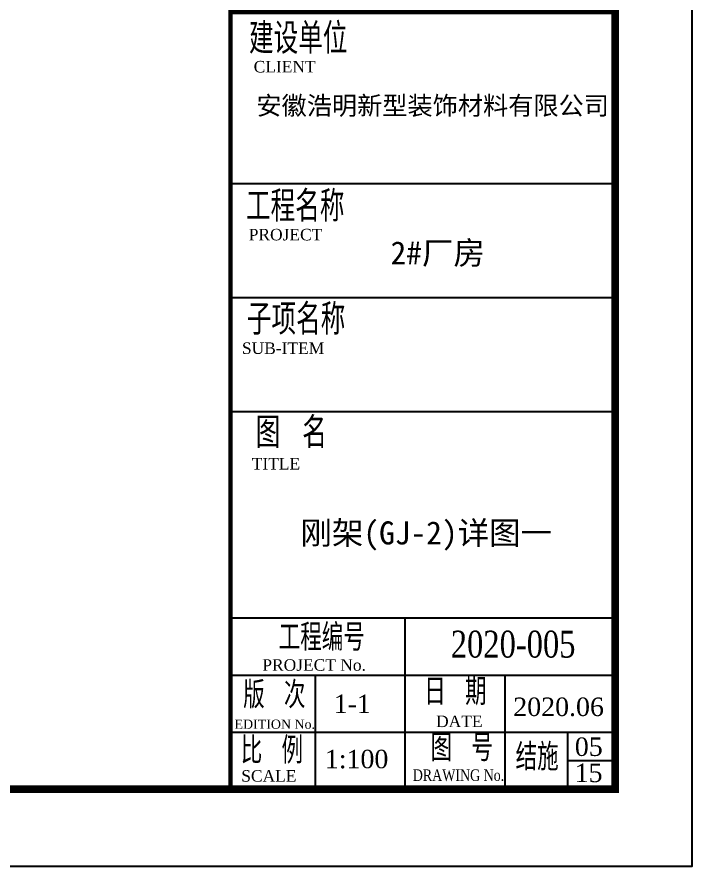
# Model space of a CAD drawing. Extents: x 14207793 to 14719554, y -1675802 to -1228715.
# Drawn here: x 14457655 to 14466430, y -1362692 to -1351648 of the extents above; entities that cross this region are included whole.
import ezdxf
from ezdxf.enums import TextEntityAlignment as Align

# ---------------------------------------------------------------- set-up
doc = ezdxf.new("R2010")
doc.units = 0
doc.header["$LTSCALE"] = 500
doc.header["$MEASUREMENT"] = 0
doc.layers.get('0').update_dxf_attribs({"linetype": 'CONTINUOUS'})
doc.layers.add('PUB_TITLE', color=4, linetype='CONTINUOUS')
doc.layers.add('TEXT', color=7, linetype='CONTINUOUS')
doc.styles.add('GHF', font='TIMES.TTF')
doc.styles.add('GL-H', font='simhei.ttf')
doc.styles.add('HZ', font='txt', dxfattribs={"width": 0.8, "bigfont": 'hztxt'})

msp = doc.modelspace()

# ---------------------------------------------------------------- linework, layer by layer
at = {"color": 4, "const_width": 59.39}
msp.add_lwpolyline([(14465430, -1361692.5), (14460430, -1361692.5), (14460430, -1329433.58), (14465430, -1329433.58)], close=True, dxfattribs=at)
at = {"layer": 'PUB_TITLE'}
for p, q in [((14460430, -1353812.01), (14465430, -1353812.01, -1000)), ((14460430, -1355296.71), (14465430, -1355296.71, -1000)), ((14460430, -1356781.41), (14465430, -1356781.41, -1000)), ((14460430, -1359465.45, 2295.35), (14465430, -1359465.45, 1295.35)), ((14462697.07, -1359465.45, 1295.35), (14462697.07, -1361692.5, 1295.35)), ((14460430, -1360207.8, 2295.35), (14465430, -1360207.8, 1295.35)), ((14461531.6, -1360207.8, 1295.35), (14461531.6, -1361692.5, 1295.35)), ((14463995.24, -1360207.8, 1295.35), (14463995.24, -1361692.5, 1295.35)), ((14460430, -1360950.15, 2295.35), (14465430, -1360950.15, 1295.35)), ((14464812.64, -1360950.15, 1295.35), (14464812.64, -1361692.5, 1295.35)), ((14464812.64, -1361321.32, 1295.35), (14465430, -1361321.32, 1295.35))]:
    msp.add_line(p, q, dxfattribs=at)
msp.add_lwpolyline([(14407030, -1362692.5), (14466430, -1362692.5), (14466430, -1320692.5), (14407030, -1320692.5)], close=True, dxfattribs=at)
for points, const_width in [([(14409530, -1361692.5), (14465430, -1361692.5), (14465430, -1321692.5), (14409530, -1321692.5)], 100), ([(14460430, -1351584.05), (14465430, -1351584.05), (14465430, -1361692.5), (14460430, -1361692.5)], 59.39)]:
    msp.add_lwpolyline(points, close=True, dxfattribs=dict(at, const_width=const_width))

# ---------------------------------------------------------------- texts
at = {"color": 2, "width": 0.8}
for s, height, style, p in [('建设单位', 400, 'HZ', (14460670.89, -1352126.87, -27.76)), ('工程名称', 400, 'HZ', (14460632.03, -1354309.97, -27.76)), ('子项名称', 400, 'HZ', (14460643.39, -1355781.7, -27.76)), ('图 名', 400, 'HZ', (14460757.88, -1357254.28, -27.76)), ('工程编号', 350, 'HZ', (14461057.12, -1359892.43, 1224.16)), ('2020-005', 350, 'GHF', (14463294.2, -1359981.19, 5295.35)), ('版 次', 350, 'HZ', (14460595.65, -1360640.42, 1224.16)), ('日 期', 350, 'HZ', (14462949.57, -1360599.09, 1295.35)), ('比 例', 350, 'HZ', (14460563.63, -1361361.66, 1224.16)), ('图 号', 350, 'HZ', (14463032.9, -1361329.63, 1295.35)), ('结施', 350, 'HZ', (14464136.58, -1361448.63, 1295.35)), ('DRAWING No.', 150, 'GHF', (14462800.2, -1361585.53, 1295.35))]:
    msp.add_text(s, height=height, dxfattribs=dict(at, style=style)).set_placement(p)
at = {"color": 2, "style": 'GHF'}
for s, height, p in [('CLIENT', 150, (14460731.98, -1352369.5, -1000)), ('PROJECT', 150, (14460667.35, -1354553.89, -1000)), ('SUB-ITEM', 150, (14460579.13, -1356031.46, -1000)), ('TITLE', 150, (14460706.92, -1357534.51, -1000)), ('PROJECT No.', 150, (14460844.17, -1360152.39, 1295.35)), ('1-1', 240, (14461771.7, -1360702.59, 10295.35)), ('2020.06', 240, (14464106.51, -1360741.3, 5295.35)), ('EDITION No.', 120, (14460482.24, -1360907.6, 2295.35)), ('DATE', 150, (14463102.91, -1360885.85, 1295.35)), ('05', 240, (14464906.86, -1361260.35, 1295.35)), ('1:100', 240, (14461656.97, -1361420.37, 10295.35)), ('15', 240, (14464904.28, -1361600.72, 10295.35)), ('SCALE', 150, (14460570.67, -1361595.38, 1295.35))]:
    msp.add_text(s, height=height, dxfattribs=at).set_placement(p)
at = {"layer": 'TEXT', "color": 6, "style": 'GL-H'}
for s, height, p in [('安徽浩明新型装饰材料有限公司', 240, (14465350.09, -1352800.44, 691.86)), ('2#厂房', 300, (14463737.54, -1354716.48, 691.86)), ('刚架(GJ-2)详图一', 300, (14464610.04, -1358358.98, 691.86))]:
    msp.add_text(s, height=height, dxfattribs=at).set_placement(p, align=Align.MIDDLE_RIGHT)

doc.saveas('drawing.dxf')
